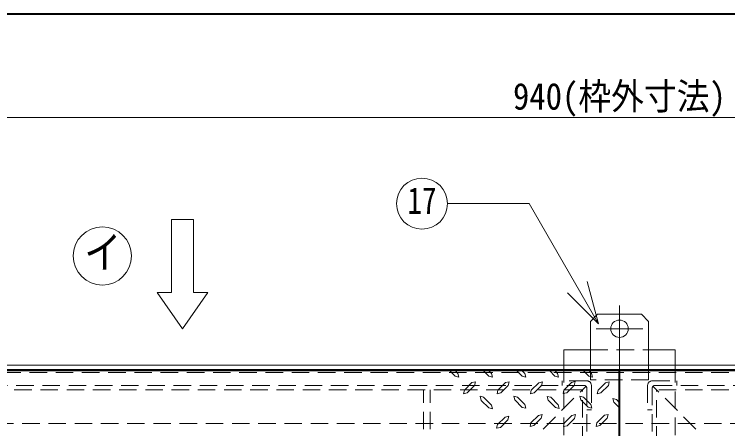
# Model space of a CAD drawing. Units: millimetres at full size, sheet at 1:10; details may follow other scales. Extents: x -2106 to 1944, y -1394 to 1416.
# Drawn here: x -1661.2 to -1171.4, y 1131.6 to 1416.3 of the extents above; entities that cross this region are included whole.
import ezdxf
from ezdxf.enums import TextEntityAlignment as Align

# ---------------------------------------------------------------- set-up
doc = ezdxf.new("R2010")
doc.units = ezdxf.units.MM
doc.header["$LTSCALE"] = 10
doc.linetypes.add('CHAIN1', pattern=[8, 5, -1, 1, -1])
doc.linetypes.add('DASHED1', pattern=[1.8, 1.2, -0.6])
doc.layers.add('0-0_ﾚｲﾔ1', color=4, linetype='Continuous', lineweight=9)
doc.styles.add('ＭＳ ゴシック', font='')
doc.styles.get('ＭＳ ゴシック').set_extended_font_data('MS Gothic')

msp = doc.modelspace()

# ---------------------------------------------------------------- linework, layer by layer
at = {"layer": '0-0_ﾚｲﾔ1', "color": 1, "lineweight": 40}
for p, q in [((1944.28, 1416.27), (-2105.72, 1416.27)), ((-1245.72, 905.27), (-1245.72, 1171.27))]:
    msp.add_line(p, q, dxfattribs=at)
at = {"layer": '0-0_ﾚｲﾔ1'}
for p, q in [((-775.72, 1345.27), (-1715.72, 1345.27)), ((-1260.72, 1210.27), (-1265.72, 1205.27)), ((-1260.72, 1210.27), (-1230.72, 1210.27)), ((-1225.72, 1205.27), (-1230.72, 1210.27)), ((-1265.72, 1205.27), (-1265.72, 1175.27)), ((-1225.72, 1205.27), (-1225.72, 1175.27)), ((-1207.43, 1185.84), (-1225.72, 1185.84)), ((-1207.43, 1185.84), (-1207.43, 1175.27)), ((-1362.12, 1171.27), (-1358.5, 1167.66)), ((-1358.42, 1171.27), (-1356.65, 1169.5)), ((-1339.14, 1171.27), (-1335.52, 1167.66)), ((-1335.44, 1171.27), (-1333.67, 1169.5)), ((-1316.23, 1171.27), (-1312.62, 1167.66)), ((-1312.46, 1171.27), (-1310.69, 1169.5)), ((-1293.6, 1171.27), (-1290.2, 1167.74)), ((-1289.96, 1171.27), (-1288.27, 1169.59)), ((-1270.35, 1171.27), (-1266.73, 1167.66)), ((-1266.65, 1171.27), (-1264.89, 1169.5)), ((-1355.93, 1167.01), (-1358.5, 1167.66)), ((-1356.65, 1169.5), (-1355.93, 1167.01)), ((-1332.95, 1167.01), (-1335.52, 1167.66)), ((-1333.67, 1169.5), (-1332.95, 1167.01)), ((-1310.05, 1166.93), (-1312.62, 1167.66)), ((-1310.69, 1169.5), (-1310.05, 1166.93)), ((-1287.63, 1167.09), (-1290.2, 1167.74)), ((-1288.27, 1169.59), (-1287.63, 1167.09)), ((-1264.16, 1166.93), (-1266.73, 1167.66)), ((-1264.89, 1169.5), (-1264.16, 1166.93)), ((-1350.22, 1156.25), (-1345.16, 1161.31)), ((-1327.24, 1156.25), (-1322.18, 1161.31)), ((-1304.34, 1156.17), (-1299.28, 1161.23)), ((-1281.92, 1156.33), (-1276.86, 1161.39)), ((-1258.46, 1156.17), (-1253.39, 1161.23)), ((-1352.15, 1158.09), (-1352.8, 1155.6)), ((-1350.22, 1156.25), (-1352.8, 1155.6)), ((-1329.17, 1158.09), (-1329.81, 1155.6)), ((-1327.24, 1156.25), (-1329.81, 1155.6)), ((-1306.27, 1158.01), (-1306.91, 1155.52)), ((-1304.34, 1156.17), (-1306.91, 1155.52)), ((-1283.85, 1158.17), (-1284.49, 1155.68)), ((-1281.92, 1156.33), (-1284.49, 1155.68)), ((-1260.39, 1158.01), (-1261.03, 1155.52)), ((-1258.46, 1156.17), (-1261.03, 1155.52)), ((-1339.09, 1153.34), (-1341.31, 1153.92)), ((-1340.59, 1151.06), (-1341.31, 1153.92)), ((-1340.59, 1151.06), (-1335.52, 1145.99)), ((-1339.09, 1153.34), (-1333.67, 1147.84)), ((-1338.73, 1152.98), (-1338.97, 1153.04)), ((-1317.68, 1151.34), (-1318.32, 1153.92)), ((-1315.83, 1153.27), (-1318.32, 1153.92)), ((-1317.68, 1151.34), (-1312.62, 1146.28)), ((-1315.83, 1153.27), (-1310.77, 1148.13)), ((-1294.78, 1151.26), (-1295.42, 1153.84)), ((-1292.93, 1153.19), (-1295.42, 1153.84)), ((-1294.78, 1151.26), (-1289.72, 1146.2)), ((-1292.93, 1153.19), (-1287.87, 1148.05)), ((-1272.36, 1151.42), (-1273, 1154)), ((-1270.51, 1153.35), (-1273, 1154)), ((-1272.36, 1151.42), (-1267.3, 1146.36)), ((-1270.51, 1153.35), (-1265.45, 1148.21)), ((-1247.77, 1151.67), (-1250.34, 1152.31)), ((-1249.62, 1149.74), (-1250.34, 1152.31)), ((-1247.77, 1151.67), (-1245.72, 1149.32)), ((-1333.67, 1147.84), (-1332.95, 1145.35)), ((-1310.05, 1145.64), (-1312.62, 1146.28)), ((-1310.77, 1148.13), (-1310.05, 1145.64)), ((-1287.14, 1145.56), (-1289.72, 1146.2)), ((-1287.87, 1148.05), (-1287.14, 1145.56)), ((-1264.72, 1145.72), (-1267.3, 1146.36)), ((-1265.45, 1148.21), (-1264.72, 1145.72)), ((-1249.62, 1149.74), (-1245.72, 1145.84)), ((-1332.95, 1145.35), (-1335.52, 1145.99)), ((-1327.48, 1132.54), (-1322.42, 1137.6)), ((-1304.58, 1133.75), (-1299.52, 1138.81)), ((-1281.68, 1133.67), (-1276.62, 1138.73)), ((-1259.26, 1133.83), (-1254.2, 1138.89)), ((-1329.41, 1134.39), (-1330.06, 1131.9)), ((-1327.48, 1132.54), (-1330.06, 1131.9)), ((-1306.51, 1135.59), (-1307.15, 1133.1)), ((-1304.58, 1133.75), (-1307.15, 1133.1)), ((-1283.61, 1135.51), (-1284.25, 1133.02)), ((-1281.68, 1133.67), (-1284.25, 1133.02)), ((-1261.19, 1135.67), (-1261.83, 1133.18)), ((-1259.26, 1133.83), (-1261.83, 1133.18))]:
    msp.add_line(p, q, dxfattribs=at)
at = {"layer": '0-0_ﾚｲﾔ1', "color": 7, "lineweight": 18}
for p, q in [((-1307.75, 1286.18), (-1363.82, 1286.18)), ((-1260.13, 1203.71), (-1307.75, 1286.18)), ((-1553.22, 1275.27), (-1538.22, 1275.27)), ((-1553.22, 1275.27), (-1553.22, 1225.27)), ((-1260.13, 1203.71), (-1267.9, 1232.69)), ((-1545.72, 1200.27), (-1563.22, 1225.27)), ((-1563.22, 1225.27), (-1553.22, 1225.27)), ((-1545.72, 1200.27), (-1528.22, 1225.27)), ((-1260.13, 1203.71), (-1281.34, 1224.92)), ((-775.72, 1175.27), (-1715.72, 1175.27)), ((-778.72, 1172.27), (-1712.72, 1172.27))]:
    msp.add_line(p, q, dxfattribs=at)
at = {"layer": '0-0_ﾚｲﾔ1', "linetype": 'CHAIN1'}
for p, q in [((-1245.72, 1216.27), (-1245.72, 1171.27)), ((-1261.72, 1200.27), (-1229.72, 1200.27))]:
    msp.add_line(p, q, dxfattribs=at)
at = {"layer": '0-0_ﾚｲﾔ1', "linetype": 'DASHED1'}
for p, q in [((-1265.72, 1185.84), (-1225.72, 1185.84)), ((-1284.01, 1175.27), (-1284.01, 1125.27)), ((-1265.72, 1175.27), (-1265.72, 1165.27)), ((-1225.72, 1175.27), (-1225.72, 1165.27)), ((-810.72, 1170.27), (-1680.72, 1170.27)), ((-1285.02, 1164.47), (-1285.02, 1161.27)), ((-1268.22, 1164.47), (-1285.02, 1164.47)), ((-1225.72, 1165.27), (-1265.72, 1165.27)), ((-1265.02, 1161.27), (-1265.02, 1144.47)), ((-1226.42, 1161.27), (-1226.42, 1144.47)), ((-1223.22, 1164.47), (-1206.42, 1164.47)), ((-1206.42, 1164.47), (-1206.42, 1161.27)), ((-1271.22, 1158.27), (-1698.72, 1158.27)), ((-1380.22, 1131.27), (-1380.22, 1158.27)), ((-1375.72, 1131.27), (-1375.72, 1158.27)), ((-1271.22, 905.27), (-1271.22, 1158.27)), ((-792.72, 1158.27), (-1220.22, 1158.27)), ((-1220.22, 905.27), (-1220.22, 1158.27)), ((-1268.22, 1144.47), (-1265.02, 1144.47)), ((-1223.22, 1144.47), (-1226.42, 1144.47)), ((-815.72, 1135.27), (-1675.72, 1135.27))]:
    msp.add_line(p, q, dxfattribs=at)
at = {"layer": '0-0_ﾚｲﾔ1', "color": 5, "lineweight": 25}
msp.add_line((-779.72, 1171.27), (-1711.72, 1171.27), dxfattribs=at)
at = {"layer": '0-0_ﾚｲﾔ1', "color": 7, "linetype": 'DASHED1', "lineweight": 18}
for p, q in [((-1269.82, 1161.27), (-1700.12, 1161.27)), ((-1298.22, 1131.27), (-1268.69, 1160.8)), ((-1193.22, 1131.27), (-1222.75, 1160.8)), ((-1221.62, 1161.27), (-791.32, 1161.27)), ((-1268.22, 1159.67), (-1268.22, 905.27)), ((-1223.22, 1159.67), (-1223.22, 905.27))]:
    msp.add_line(p, q, dxfattribs=at)
at = {"layer": '0-0_ﾚｲﾔ1', "color": 7, "lineweight": 18}
msp.add_lwpolyline([(-1538.22, 1275.27), (-1538.22, 1225.27), (-1528.22, 1225.27)], dxfattribs=at)
at = {"layer": '0-0_ﾚｲﾔ1'}
for points in [[(-1265.72, 1185.84), (-1284.01, 1185.84), (-1284.01, 1175.27)], [(-1352.15, 1158.09), (-1347.01, 1163.24), (-1344.52, 1163.88), (-1345.16, 1161.31)], [(-1329.17, 1158.09), (-1324.03, 1163.24), (-1321.54, 1163.88), (-1322.18, 1161.31)], [(-1306.27, 1158.01), (-1301.13, 1163.16), (-1298.64, 1163.8), (-1299.28, 1161.23)], [(-1283.85, 1158.17), (-1278.71, 1163.32), (-1276.22, 1163.96), (-1276.86, 1161.39)], [(-1260.39, 1158.01), (-1255.24, 1163.16), (-1252.75, 1163.8), (-1253.39, 1161.23)], [(-1306.51, 1135.59), (-1301.37, 1140.74), (-1298.88, 1141.38), (-1299.52, 1138.81)], [(-1283.61, 1135.51), (-1278.47, 1140.66), (-1275.97, 1141.3), (-1276.62, 1138.73)], [(-1261.19, 1135.67), (-1256.05, 1140.82), (-1253.56, 1141.46), (-1254.2, 1138.89)], [(-1329.41, 1134.39), (-1324.27, 1139.53), (-1321.78, 1140.17), (-1322.42, 1137.6)]]:
    msp.add_lwpolyline(points, dxfattribs=at)
at = {"layer": '0-0_ﾚｲﾔ1', "linetype": 'DASHED1'}
msp.add_lwpolyline([(-1207.43, 1175.27), (-1207.43, 1125.27), (-1284.01, 1125.27)], dxfattribs=at)
at = {"layer": '0-0_ﾚｲﾔ1', "color": 7, "lineweight": 18}
for centre, radius in [((-1381.32, 1286.18), 17.5), ((-1600.72, 1250.27), 20)]:
    msp.add_circle(centre, radius, dxfattribs=at)
at = {"layer": '0-0_ﾚｲﾔ1'}
msp.add_circle((-1245.72, 1200.27), 6, dxfattribs=at)
at = {"layer": '0-0_ﾚｲﾔ1', "color": 7, "linetype": 'DASHED1', "lineweight": 18}
for centre, start, end in [((-1269.82, 1159.67), 0, 90), ((-1221.62, 1159.67), 90, 180)]:
    msp.add_arc(centre, 1.6, start, end, dxfattribs=at)
at = {"layer": '0-0_ﾚｲﾔ1', "linetype": 'DASHED1'}
for centre, start, end in [((-1268.22, 1161.27), 0, 90), ((-1223.22, 1161.27), 90, 180)]:
    msp.add_arc(centre, 3.2, start, end, dxfattribs=at)

# ---------------------------------------------------------------- texts
at = {"layer": '0-0_ﾚｲﾔ1', "color": 7, "style": 'ＭＳ ゴシック'}
for s, height, width, p in [('940(枠外寸法)', 18.33, 0.9, (-1318.85, 1345.27)), ('17', 18.33, 0.8, (-1391.32, 1273.68)), ('イ', 21.99, 0.85, (-1613.22, 1235.27))]:
    msp.add_text(s, height=height, dxfattribs=dict(at, width=width)).set_placement(p, align=Align.BOTTOM_LEFT)

doc.saveas('drawing.dxf')
